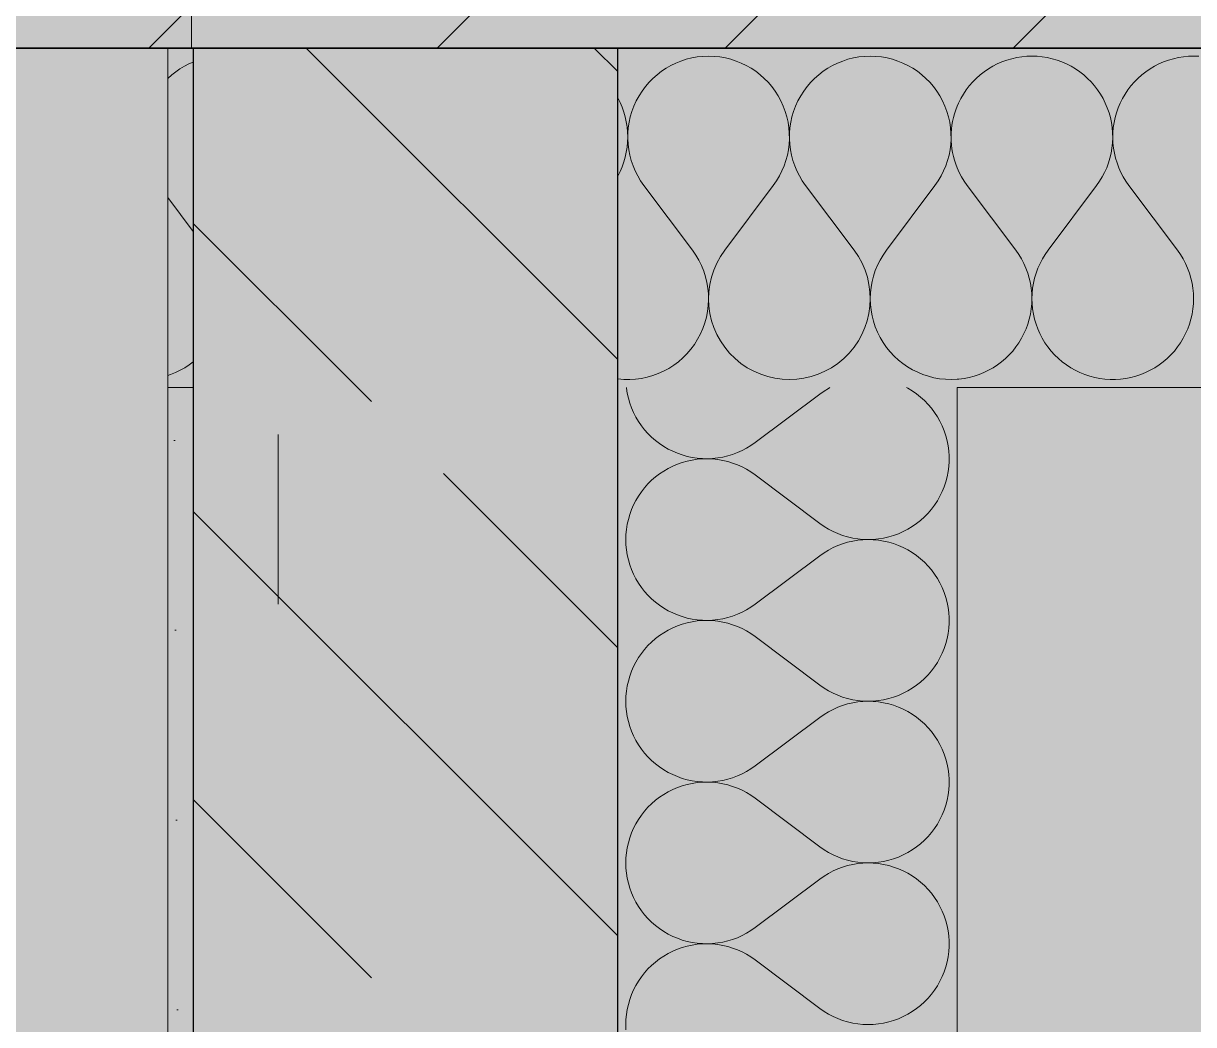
# Model space of a CAD drawing. Header units: metres. Extents: x 101 to 346, y 66 to 213.
# Drawn here: x 123.837 to 124.527, y 84.352 to 84.941 of the extents above; entities that cross this region are included whole.
import ezdxf

# ---------------------------------------------------------------- set-up
doc = ezdxf.new("R2010")
doc.units = ezdxf.units.M
doc.header["$MEASUREMENT"] = 0
doc.linetypes.add('Strichpunktlinie', pattern=[0.006703, 0.003528, -0.001764, 0, -0.001411])
for name, color, linetype in [('00  Raster', 7, 'Continuous'), ('10  Treppen + Rampen', 7, 'Continuous'), ('10  Wand Massiv', 7, 'Continuous'), ('10  Wand Massiv_Schnittschraffur', 7, 'Continuous'), ('Neubau_10  Treppen + Rampen', 7, 'Continuous')]:
    doc.layers.add(name, color=color, linetype=linetype)
pattern_1 = [(135, (13.479, 22.35165), (0.16970563, 0.16970563), []), (135, (13.39415, 22.2668), (0.16970563, 0.16970563), [0.18, -0.06])]
pattern_2 = [(45, (13.479, 22.35165), (-0.16970563, 0.16970563), []), (45, (13.39415, 22.4365), (-0.16970563, 0.16970563), [0.18, -0.06])]

# ---------------------------------------------------------------- blocks, each defined once
blk = doc.blocks.new('*X3', base_point=(96.21547, 47.27398))
at = {"layer": '10  Wand Massiv_Schnittschraffur', "color": 98, "linetype": 'Continuous', "lineweight": 13, "ltscale": 1000, "true_color": 0x000100}
for p, q in [((124.19247, 84.72689), (124.1925, 84.72659)), ((124.1925, 84.72659), (124.19298, 84.72362)), ((124.31152, 84.72642), (124.30891, 84.72483)), ((124.31242, 84.72689), (124.31152, 84.72642)), ((124.3583, 84.7265), (124.35754, 84.72689)), ((124.36091, 84.72492), (124.3583, 84.7265)), ((124.19298, 84.72362), (124.19364, 84.72068)), ((124.19364, 84.72068), (124.19448, 84.71779)), ((124.30641, 84.72308), (124.26831, 84.6945)), ((124.30891, 84.72483), (124.30641, 84.72308)), ((124.36342, 84.72317), (124.36091, 84.72492)), ((124.36581, 84.72127), (124.36342, 84.72317)), ((124.36808, 84.71922), (124.36581, 84.72127)), ((124.19448, 84.71779), (124.19551, 84.71495)), ((124.19551, 84.71495), (124.19672, 84.71219)), ((124.3702, 84.71702), (124.36808, 84.71922)), ((124.37219, 84.7147), (124.3702, 84.71702)), ((124.37402, 84.71225), (124.37219, 84.7147)), ((124.19672, 84.71219), (124.19809, 84.70951)), ((124.19809, 84.70951), (124.19963, 84.70693)), ((124.19963, 84.70693), (124.20134, 84.70444)), ((124.37569, 84.70969), (124.37402, 84.71225)), ((124.37719, 84.70703), (124.37569, 84.70969)), ((124.37851, 84.70428), (124.37719, 84.70703)), ((124.20134, 84.70444), (124.20319, 84.70207)), ((124.20319, 84.70207), (124.2052, 84.69982)), ((124.2052, 84.69982), (124.20734, 84.6977)), ((124.37966, 84.70144), (124.37851, 84.70428)), ((124.38063, 84.69854), (124.37966, 84.70144)), ((124.20734, 84.6977), (124.20961, 84.69572)), ((124.20961, 84.69572), (124.212, 84.69389)), ((124.212, 84.69389), (124.2145, 84.69222)), ((124.2145, 84.69222), (124.21711, 84.6907)), ((124.26328, 84.6912), (124.26585, 84.69277)), ((124.26585, 84.69277), (124.26831, 84.6945)), ((124.3814, 84.69559), (124.38063, 84.69854)), ((124.38199, 84.69259), (124.3814, 84.69559)), ((124.38238, 84.68956), (124.38199, 84.69259)), ((124.21711, 84.6907), (124.2198, 84.68936)), ((124.2198, 84.68936), (124.22258, 84.68818)), ((124.22258, 84.68818), (124.22542, 84.68719)), ((124.22542, 84.68719), (124.22832, 84.68637)), ((124.22832, 84.68637), (124.23126, 84.68574)), ((124.23126, 84.68574), (124.23424, 84.6853)), ((124.23424, 84.6853), (124.23725, 84.68505)), ((124.23725, 84.68492), (124.23424, 84.68466)), ((124.23725, 84.68505), (124.24026, 84.68498)), ((124.24026, 84.68498), (124.23725, 84.68492)), ((124.24026, 84.68498), (124.24327, 84.68511)), ((124.24327, 84.68485), (124.24026, 84.68498)), ((124.24327, 84.68511), (124.24626, 84.68543)), ((124.24626, 84.68543), (124.24923, 84.68594)), ((124.24923, 84.68594), (124.25216, 84.68663)), ((124.25216, 84.68663), (124.25504, 84.68751)), ((124.25504, 84.68751), (124.25786, 84.68856)), ((124.25786, 84.68856), (124.26061, 84.6898)), ((124.26061, 84.6898), (124.26328, 84.6912)), ((124.38257, 84.68651), (124.38238, 84.68956)), ((124.38257, 84.68345), (124.38257, 84.68651)), ((124.21711, 84.67926), (124.2145, 84.67774)), ((124.2198, 84.68061), (124.21711, 84.67926)), ((124.22258, 84.68178), (124.2198, 84.68061)), ((124.22542, 84.68278), (124.22258, 84.68178)), ((124.22832, 84.68359), (124.22542, 84.68278)), ((124.23126, 84.68422), (124.22832, 84.68359)), ((124.23424, 84.68466), (124.23126, 84.68422)), ((124.24626, 84.68453), (124.24327, 84.68485)), ((124.24923, 84.68403), (124.24626, 84.68453)), ((124.25216, 84.68333), (124.24923, 84.68403)), ((124.25504, 84.68245), (124.25216, 84.68333)), ((124.25786, 84.6814), (124.25504, 84.68245)), ((124.26061, 84.68016), (124.25786, 84.6814)), ((124.26328, 84.67876), (124.26061, 84.68016)), ((124.26585, 84.67719), (124.26328, 84.67876)), ((124.38199, 84.67737), (124.38238, 84.6804)), ((124.38238, 84.6804), (124.38257, 84.68345)), ((124.20734, 84.67226), (124.2052, 84.67014)), ((124.20961, 84.67424), (124.20734, 84.67226)), ((124.212, 84.67607), (124.20961, 84.67424)), ((124.2145, 84.67774), (124.212, 84.67607)), ((124.26831, 84.67546), (124.26585, 84.67719)), ((124.30641, 84.64689), (124.26831, 84.67546)), ((124.37966, 84.66852), (124.38063, 84.67142)), ((124.38063, 84.67142), (124.3814, 84.67437)), ((124.3814, 84.67437), (124.38199, 84.67737)), ((124.20134, 84.66552), (124.19963, 84.66303)), ((124.20319, 84.66789), (124.20134, 84.66552)), ((124.2052, 84.67014), (124.20319, 84.66789)), ((124.37719, 84.66293), (124.37851, 84.66569)), ((124.37851, 84.66569), (124.37966, 84.66852)), ((124.19672, 84.65777), (124.19551, 84.65501)), ((124.19809, 84.66045), (124.19672, 84.65777)), ((124.19963, 84.66303), (124.19809, 84.66045)), ((124.37219, 84.65526), (124.37402, 84.65771)), ((124.37402, 84.65771), (124.37569, 84.66027)), ((124.37569, 84.66027), (124.37719, 84.66293)), ((124.19448, 84.65217), (124.19364, 84.64928)), ((124.19551, 84.65501), (124.19448, 84.65217)), ((124.36581, 84.64869), (124.36808, 84.65075)), ((124.36808, 84.65075), (124.3702, 84.65294)), ((124.3702, 84.65294), (124.37219, 84.65526)), ((124.19298, 84.64635), (124.1925, 84.64337)), ((124.19364, 84.64928), (124.19298, 84.64635)), ((124.30641, 84.64689), (124.30891, 84.64513)), ((124.30891, 84.64513), (124.31152, 84.64354)), ((124.31152, 84.64354), (124.31423, 84.64212)), ((124.3583, 84.64346), (124.36091, 84.64504)), ((124.36091, 84.64504), (124.36342, 84.64679)), ((124.36342, 84.64679), (124.36581, 84.64869)), ((124.19222, 84.64037), (124.19212, 84.63736)), ((124.19212, 84.63736), (124.19222, 84.63435)), ((124.1925, 84.64337), (124.19222, 84.64037)), ((124.31423, 84.64212), (124.31702, 84.64088)), ((124.31702, 84.64088), (124.31988, 84.63982)), ((124.31988, 84.63982), (124.32281, 84.63894)), ((124.32281, 84.63894), (124.32579, 84.63826)), ((124.32579, 84.63826), (124.3288, 84.63776)), ((124.3288, 84.63696), (124.32579, 84.63647)), ((124.3288, 84.63776), (124.33184, 84.63746)), ((124.33184, 84.63726), (124.3288, 84.63696)), ((124.33184, 84.63746), (124.3349, 84.63736)), ((124.3349, 84.63736), (124.33184, 84.63726)), ((124.3349, 84.63736), (124.33795, 84.63745)), ((124.33795, 84.63727), (124.3349, 84.63736)), ((124.33795, 84.63745), (124.341, 84.63774)), ((124.341, 84.63698), (124.33795, 84.63727)), ((124.341, 84.63774), (124.34401, 84.63823)), ((124.34401, 84.6365), (124.341, 84.63698)), ((124.34401, 84.63823), (124.34699, 84.6389)), ((124.34699, 84.6389), (124.34992, 84.63977)), ((124.34992, 84.63977), (124.35279, 84.64082)), ((124.35279, 84.64082), (124.35559, 84.64205)), ((124.35559, 84.64205), (124.3583, 84.64346)), ((124.19222, 84.63435), (124.1925, 84.63135)), ((124.1925, 84.63135), (124.19298, 84.62838)), ((124.31152, 84.63118), (124.30891, 84.62959)), ((124.31423, 84.6326), (124.31152, 84.63118)), ((124.31702, 84.63384), (124.31423, 84.6326)), ((124.31988, 84.63491), (124.31702, 84.63384)), ((124.32281, 84.63578), (124.31988, 84.63491)), ((124.32579, 84.63647), (124.32281, 84.63578)), ((124.34699, 84.63582), (124.34401, 84.6365)), ((124.34992, 84.63496), (124.34699, 84.63582)), ((124.35279, 84.6339), (124.34992, 84.63496)), ((124.35559, 84.63267), (124.35279, 84.6339)), ((124.3583, 84.63126), (124.35559, 84.63267)), ((124.36091, 84.62968), (124.3583, 84.63126)), ((124.19298, 84.62838), (124.19364, 84.62544)), ((124.19364, 84.62544), (124.19448, 84.62255)), ((124.30641, 84.62784), (124.26831, 84.59927)), ((124.30891, 84.62959), (124.30641, 84.62784)), ((124.36342, 84.62793), (124.36091, 84.62968)), ((124.36581, 84.62603), (124.36342, 84.62793)), ((124.36808, 84.62398), (124.36581, 84.62603)), ((124.3702, 84.62178), (124.36808, 84.62398)), ((124.19448, 84.62255), (124.19551, 84.61972)), ((124.19551, 84.61972), (124.19672, 84.61696)), ((124.19672, 84.61696), (124.19809, 84.61428)), ((124.37219, 84.61946), (124.3702, 84.62178)), ((124.37402, 84.61701), (124.37219, 84.61946)), ((124.37569, 84.61445), (124.37402, 84.61701)), ((124.19809, 84.61428), (124.19963, 84.61169)), ((124.19963, 84.61169), (124.20134, 84.60921)), ((124.20134, 84.60921), (124.20319, 84.60683)), ((124.37719, 84.61179), (124.37569, 84.61445)), ((124.37851, 84.60904), (124.37719, 84.61179)), ((124.20319, 84.60683), (124.2052, 84.60458)), ((124.2052, 84.60458), (124.20734, 84.60247)), ((124.20734, 84.60247), (124.20961, 84.60049)), ((124.37966, 84.60621), (124.37851, 84.60904)), ((124.38063, 84.60331), (124.37966, 84.60621)), ((124.3814, 84.60035), (124.38063, 84.60331)), ((124.20961, 84.60049), (124.212, 84.59866)), ((124.212, 84.59866), (124.2145, 84.59698)), ((124.2145, 84.59698), (124.21711, 84.59546)), ((124.21711, 84.59546), (124.2198, 84.59412)), ((124.26061, 84.59456), (124.26328, 84.59597)), ((124.26328, 84.59597), (124.26585, 84.59754)), ((124.26585, 84.59754), (124.26831, 84.59927)), ((124.38199, 84.59735), (124.3814, 84.60035)), ((124.38238, 84.59432), (124.38199, 84.59735)), ((124.2198, 84.59412), (124.22258, 84.59294)), ((124.22258, 84.59294), (124.22542, 84.59195)), ((124.22542, 84.59195), (124.22832, 84.59113)), ((124.22832, 84.59113), (124.23126, 84.5905)), ((124.23126, 84.58898), (124.22832, 84.58835)), ((124.23126, 84.5905), (124.23424, 84.59006)), ((124.23424, 84.58942), (124.23126, 84.58898)), ((124.23424, 84.59006), (124.23725, 84.58981)), ((124.23725, 84.58968), (124.23424, 84.58942)), ((124.23725, 84.58981), (124.24026, 84.58975)), ((124.24026, 84.58974), (124.23725, 84.58968)), ((124.24026, 84.58975), (124.24327, 84.58987)), ((124.24327, 84.58961), (124.24026, 84.58974)), ((124.24327, 84.58987), (124.24626, 84.59019)), ((124.24626, 84.58929), (124.24327, 84.58961)), ((124.24626, 84.59019), (124.24923, 84.5907)), ((124.24923, 84.58879), (124.24626, 84.58929)), ((124.24923, 84.5907), (124.25216, 84.59139)), ((124.25216, 84.58809), (124.24923, 84.58879)), ((124.25216, 84.59139), (124.25504, 84.59227)), ((124.25504, 84.59227), (124.25786, 84.59333)), ((124.25786, 84.59333), (124.26061, 84.59456)), ((124.38257, 84.59127), (124.38238, 84.59432)), ((124.38257, 84.58821), (124.38257, 84.59127)), ((124.2145, 84.58251), (124.212, 84.58083)), ((124.21711, 84.58402), (124.2145, 84.58251)), ((124.2198, 84.58537), (124.21711, 84.58402)), ((124.22258, 84.58654), (124.2198, 84.58537)), ((124.22542, 84.58754), (124.22258, 84.58654)), ((124.22832, 84.58835), (124.22542, 84.58754)), ((124.25504, 84.58722), (124.25216, 84.58809)), ((124.25786, 84.58616), (124.25504, 84.58722)), ((124.26061, 84.58492), (124.25786, 84.58616)), ((124.26328, 84.58352), (124.26061, 84.58492)), ((124.26585, 84.58195), (124.26328, 84.58352)), ((124.26831, 84.58022), (124.26585, 84.58195)), ((124.3814, 84.57914), (124.38199, 84.58213)), ((124.38199, 84.58213), (124.38238, 84.58517)), ((124.38238, 84.58517), (124.38257, 84.58821)), ((124.2052, 84.5749), (124.20319, 84.57265)), ((124.20734, 84.57702), (124.2052, 84.5749)), ((124.20961, 84.579), (124.20734, 84.57702)), ((124.212, 84.58083), (124.20961, 84.579)), ((124.30641, 84.55165), (124.26831, 84.58022)), ((124.37966, 84.57328), (124.38063, 84.57618)), ((124.38063, 84.57618), (124.3814, 84.57914)), ((124.19963, 84.5678), (124.19809, 84.56521)), ((124.20134, 84.57028), (124.19963, 84.5678)), ((124.20319, 84.57265), (124.20134, 84.57028)), ((124.37719, 84.5677), (124.37851, 84.57045)), ((124.37851, 84.57045), (124.37966, 84.57328)), ((124.19672, 84.56253), (124.19551, 84.55977)), ((124.19809, 84.56521), (124.19672, 84.56253)), ((124.37219, 84.56003), (124.37402, 84.56247)), ((124.37402, 84.56247), (124.37569, 84.56503)), ((124.37569, 84.56503), (124.37719, 84.5677)), ((124.19364, 84.55405), (124.19298, 84.55111)), ((124.19448, 84.55694), (124.19364, 84.55405)), ((124.19551, 84.55977), (124.19448, 84.55694)), ((124.36581, 84.55345), (124.36808, 84.55551)), ((124.36808, 84.55551), (124.3702, 84.5577)), ((124.3702, 84.5577), (124.37219, 84.56003)), ((124.1925, 84.54813), (124.19222, 84.54513)), ((124.19298, 84.55111), (124.1925, 84.54813)), ((124.30641, 84.55165), (124.30891, 84.54989)), ((124.30891, 84.54989), (124.31152, 84.5483)), ((124.31152, 84.5483), (124.31423, 84.54688)), ((124.35559, 84.54681), (124.3583, 84.54822)), ((124.3583, 84.54822), (124.36091, 84.54981)), ((124.36091, 84.54981), (124.36342, 84.55155)), ((124.36342, 84.55155), (124.36581, 84.55345)), ((124.19222, 84.54513), (124.19212, 84.54212)), ((124.19212, 84.54212), (124.19222, 84.53911)), ((124.31423, 84.54688), (124.31702, 84.54564)), ((124.31702, 84.54564), (124.31988, 84.54458)), ((124.31988, 84.54458), (124.32281, 84.5437)), ((124.32281, 84.54054), (124.31988, 84.53967)), ((124.32281, 84.5437), (124.32579, 84.54302)), ((124.32579, 84.54123), (124.32281, 84.54054)), ((124.32579, 84.54302), (124.3288, 84.54253)), ((124.3288, 84.54172), (124.32579, 84.54123)), ((124.3288, 84.54253), (124.33184, 84.54223)), ((124.33184, 84.54202), (124.3288, 84.54172)), ((124.33184, 84.54223), (124.3349, 84.54212)), ((124.3349, 84.54212), (124.33184, 84.54202)), ((124.3349, 84.54212), (124.33795, 84.54222)), ((124.33795, 84.54203), (124.3349, 84.54212)), ((124.33795, 84.54222), (124.341, 84.54251)), ((124.341, 84.54174), (124.33795, 84.54203)), ((124.341, 84.54251), (124.34401, 84.54299)), ((124.34401, 84.54126), (124.341, 84.54174)), ((124.34401, 84.54299), (124.34699, 84.54366)), ((124.34699, 84.54058), (124.34401, 84.54126)), ((124.34699, 84.54366), (124.34992, 84.54453)), ((124.34992, 84.53972), (124.34699, 84.54058)), ((124.34992, 84.54453), (124.35279, 84.54558)), ((124.35279, 84.54558), (124.35559, 84.54681)), ((124.19222, 84.53911), (124.1925, 84.53611)), ((124.1925, 84.53611), (124.19298, 84.53314)), ((124.30891, 84.53435), (124.30641, 84.5326)), ((124.31152, 84.53594), (124.30891, 84.53435)), ((124.31423, 84.53736), (124.31152, 84.53594)), ((124.31702, 84.53861), (124.31423, 84.53736)), ((124.31988, 84.53967), (124.31702, 84.53861)), ((124.35279, 84.53867), (124.34992, 84.53972)), ((124.35559, 84.53743), (124.35279, 84.53867)), ((124.3583, 84.53602), (124.35559, 84.53743)), ((124.36091, 84.53444), (124.3583, 84.53602)), ((124.36342, 84.5327), (124.36091, 84.53444)), ((124.19298, 84.53314), (124.19364, 84.5302)), ((124.19364, 84.5302), (124.19448, 84.52731)), ((124.19448, 84.52731), (124.19551, 84.52448)), ((124.30641, 84.5326), (124.26831, 84.50403)), ((124.36581, 84.53079), (124.36342, 84.5327)), ((124.36808, 84.52874), (124.36581, 84.53079)), ((124.3702, 84.52655), (124.36808, 84.52874)), ((124.37219, 84.52422), (124.3702, 84.52655)), ((124.19551, 84.52448), (124.19672, 84.52172)), ((124.19672, 84.52172), (124.19809, 84.51904)), ((124.37402, 84.52177), (124.37219, 84.52422)), ((124.37569, 84.51921), (124.37402, 84.52177)), ((124.19809, 84.51904), (124.19963, 84.51645)), ((124.19963, 84.51645), (124.20134, 84.51397)), ((124.20134, 84.51397), (124.20319, 84.5116)), ((124.37719, 84.51655), (124.37569, 84.51921)), ((124.37851, 84.5138), (124.37719, 84.51655)), ((124.37966, 84.51097), (124.37851, 84.5138)), ((124.20319, 84.5116), (124.2052, 84.50935)), ((124.2052, 84.50935), (124.20734, 84.50723)), ((124.20734, 84.50723), (124.20961, 84.50525)), ((124.38063, 84.50807), (124.37966, 84.51097)), ((124.3814, 84.50511), (124.38063, 84.50807)), ((124.20961, 84.50525), (124.212, 84.50342)), ((124.212, 84.50342), (124.2145, 84.50174)), ((124.2145, 84.50174), (124.21711, 84.50023)), ((124.21711, 84.50023), (124.2198, 84.49888)), ((124.2198, 84.49888), (124.22258, 84.49771)), ((124.25786, 84.49809), (124.26061, 84.49932)), ((124.26061, 84.49932), (124.26328, 84.50073)), ((124.26328, 84.50073), (124.26585, 84.5023)), ((124.26585, 84.5023), (124.26831, 84.50403)), ((124.38199, 84.50211), (124.3814, 84.50511)), ((124.38238, 84.49908), (124.38199, 84.50211)), ((124.38257, 84.49603), (124.38238, 84.49908)), ((124.22258, 84.49771), (124.22542, 84.49671)), ((124.22542, 84.4923), (124.22258, 84.4913)), ((124.22542, 84.49671), (124.22832, 84.49589)), ((124.22832, 84.49311), (124.22542, 84.4923)), ((124.22832, 84.49589), (124.23126, 84.49526)), ((124.23126, 84.49374), (124.22832, 84.49311)), ((124.23126, 84.49526), (124.23424, 84.49482)), ((124.23424, 84.49419), (124.23126, 84.49374)), ((124.23424, 84.49482), (124.23725, 84.49457)), ((124.23725, 84.49444), (124.23424, 84.49419)), ((124.23725, 84.49457), (124.24026, 84.49451)), ((124.24026, 84.4945), (124.23725, 84.49444)), ((124.24026, 84.49451), (124.24327, 84.49464)), ((124.24327, 84.49437), (124.24026, 84.4945)), ((124.24327, 84.49464), (124.24626, 84.49495)), ((124.24626, 84.49406), (124.24327, 84.49437)), ((124.24626, 84.49495), (124.24923, 84.49546)), ((124.24923, 84.49355), (124.24626, 84.49406)), ((124.24923, 84.49546), (124.25216, 84.49615)), ((124.25216, 84.49286), (124.24923, 84.49355)), ((124.25216, 84.49615), (124.25504, 84.49703)), ((124.25504, 84.49198), (124.25216, 84.49286)), ((124.25504, 84.49703), (124.25786, 84.49809)), ((124.25786, 84.49092), (124.25504, 84.49198)), ((124.38238, 84.48993), (124.38257, 84.49298)), ((124.38257, 84.49298), (124.38257, 84.49603)), ((124.212, 84.48559), (124.20961, 84.48376)), ((124.2145, 84.48727), (124.212, 84.48559)), ((124.21711, 84.48878), (124.2145, 84.48727)), ((124.2198, 84.49013), (124.21711, 84.48878)), ((124.22258, 84.4913), (124.2198, 84.49013)), ((124.26061, 84.48969), (124.25786, 84.49092)), ((124.26328, 84.48828), (124.26061, 84.48969)), ((124.26585, 84.48671), (124.26328, 84.48828)), ((124.26831, 84.48498), (124.26585, 84.48671)), ((124.3814, 84.4839), (124.38199, 84.4869)), ((124.38199, 84.4869), (124.38238, 84.48993)), ((124.2052, 84.47966), (124.20319, 84.47741)), ((124.20734, 84.48178), (124.2052, 84.47966)), ((124.20961, 84.48376), (124.20734, 84.48178)), ((124.30641, 84.45641), (124.26831, 84.48498)), ((124.37966, 84.47804), (124.38063, 84.48094)), ((124.38063, 84.48094), (124.3814, 84.4839)), ((124.19963, 84.47256), (124.19809, 84.46997)), ((124.20134, 84.47504), (124.19963, 84.47256)), ((124.20319, 84.47741), (124.20134, 84.47504)), ((124.37569, 84.4698), (124.37719, 84.47246)), ((124.37719, 84.47246), (124.37851, 84.47521)), ((124.37851, 84.47521), (124.37966, 84.47804)), ((124.19551, 84.46453), (124.19448, 84.4617)), ((124.19672, 84.46729), (124.19551, 84.46453)), ((124.19809, 84.46997), (124.19672, 84.46729)), ((124.3702, 84.46246), (124.37219, 84.46479)), ((124.37219, 84.46479), (124.37402, 84.46724)), ((124.37402, 84.46724), (124.37569, 84.4698)), ((124.19364, 84.45881), (124.19298, 84.45587)), ((124.19448, 84.4617), (124.19364, 84.45881)), ((124.36342, 84.45631), (124.36581, 84.45822)), ((124.36581, 84.45822), (124.36808, 84.46027)), ((124.36808, 84.46027), (124.3702, 84.46246)), ((124.1925, 84.45289), (124.19222, 84.4499)), ((124.19298, 84.45587), (124.1925, 84.45289)), ((124.30641, 84.45641), (124.30891, 84.45466)), ((124.30891, 84.45466), (124.31152, 84.45307)), ((124.31152, 84.45307), (124.31423, 84.45165)), ((124.31423, 84.45165), (124.31702, 84.4504)), ((124.35279, 84.45034), (124.35559, 84.45158)), ((124.35559, 84.45158), (124.3583, 84.45299)), ((124.3583, 84.45299), (124.36091, 84.45457)), ((124.36091, 84.45457), (124.36342, 84.45631)), ((124.19222, 84.4499), (124.19212, 84.44689)), ((124.19212, 84.44689), (124.19222, 84.44387)), ((124.19222, 84.44387), (124.1925, 84.44088)), ((124.31702, 84.4504), (124.31988, 84.44934)), ((124.31988, 84.44443), (124.31702, 84.44337)), ((124.31988, 84.44934), (124.32281, 84.44847)), ((124.32281, 84.4453), (124.31988, 84.44443)), ((124.32281, 84.44847), (124.32579, 84.44778)), ((124.32579, 84.44599), (124.32281, 84.4453)), ((124.32579, 84.44778), (124.3288, 84.44729)), ((124.3288, 84.44648), (124.32579, 84.44599)), ((124.3288, 84.44729), (124.33184, 84.44699)), ((124.33184, 84.44678), (124.3288, 84.44648)), ((124.33184, 84.44699), (124.3349, 84.44689)), ((124.3349, 84.44689), (124.33184, 84.44678)), ((124.3349, 84.44689), (124.33795, 84.44698)), ((124.33795, 84.44679), (124.3349, 84.44689)), ((124.33795, 84.44698), (124.341, 84.44727)), ((124.341, 84.4465), (124.33795, 84.44679)), ((124.341, 84.44727), (124.34401, 84.44775)), ((124.34401, 84.44602), (124.341, 84.4465)), ((124.34401, 84.44775), (124.34699, 84.44843)), ((124.34699, 84.44534), (124.34401, 84.44602)), ((124.34699, 84.44843), (124.34992, 84.44929)), ((124.34992, 84.44448), (124.34699, 84.44534)), ((124.34992, 84.44929), (124.35279, 84.45034)), ((124.35279, 84.44343), (124.34992, 84.44448)), ((124.1925, 84.44088), (124.19298, 84.4379)), ((124.19298, 84.4379), (124.19364, 84.43496)), ((124.30641, 84.43736), (124.26831, 84.40879)), ((124.30891, 84.43912), (124.30641, 84.43736)), ((124.31152, 84.44071), (124.30891, 84.43912)), ((124.31423, 84.44213), (124.31152, 84.44071)), ((124.31702, 84.44337), (124.31423, 84.44213)), ((124.35559, 84.44219), (124.35279, 84.44343)), ((124.3583, 84.44078), (124.35559, 84.44219)), ((124.36091, 84.4392), (124.3583, 84.44078)), ((124.36342, 84.43746), (124.36091, 84.4392)), ((124.36581, 84.43555), (124.36342, 84.43746)), ((124.19364, 84.43496), (124.19448, 84.43207)), ((124.19448, 84.43207), (124.19551, 84.42924)), ((124.36808, 84.4335), (124.36581, 84.43555)), ((124.3702, 84.43131), (124.36808, 84.4335)), ((124.37219, 84.42898), (124.3702, 84.43131)), ((124.19551, 84.42924), (124.19672, 84.42648)), ((124.19672, 84.42648), (124.19809, 84.4238)), ((124.19809, 84.4238), (124.19963, 84.42121)), ((124.37402, 84.42654), (124.37219, 84.42898)), ((124.37569, 84.42398), (124.37402, 84.42654)), ((124.37719, 84.42131), (124.37569, 84.42398)), ((124.19963, 84.42121), (124.20134, 84.41873)), ((124.20134, 84.41873), (124.20319, 84.41636)), ((124.20319, 84.41636), (124.2052, 84.41411)), ((124.37851, 84.41856), (124.37719, 84.42131)), ((124.37966, 84.41573), (124.37851, 84.41856)), ((124.2052, 84.41411), (124.20734, 84.41199)), ((124.20734, 84.41199), (124.20961, 84.41001)), ((124.20961, 84.41001), (124.212, 84.40818)), ((124.38063, 84.41283), (124.37966, 84.41573)), ((124.3814, 84.40987), (124.38063, 84.41283)), ((124.38199, 84.40687), (124.3814, 84.40987)), ((124.212, 84.40818), (124.2145, 84.4065)), ((124.2145, 84.4065), (124.21711, 84.40499)), ((124.21711, 84.40499), (124.2198, 84.40364)), ((124.2198, 84.40364), (124.22258, 84.40247)), ((124.22258, 84.40247), (124.22542, 84.40147)), ((124.25504, 84.40179), (124.25786, 84.40285)), ((124.25786, 84.40285), (124.26061, 84.40408)), ((124.26061, 84.40408), (124.26328, 84.40549)), ((124.26328, 84.40549), (124.26585, 84.40706)), ((124.26585, 84.40706), (124.26831, 84.40879)), ((124.38238, 84.40384), (124.38199, 84.40687)), ((124.38257, 84.40079), (124.38238, 84.40384)), ((124.22258, 84.39607), (124.2198, 84.39489)), ((124.22542, 84.39706), (124.22258, 84.39607)), ((124.22542, 84.40147), (124.22832, 84.40066)), ((124.22832, 84.39788), (124.22542, 84.39706)), ((124.22832, 84.40066), (124.23126, 84.40003)), ((124.23126, 84.39851), (124.22832, 84.39788)), ((124.23126, 84.40003), (124.23424, 84.39958)), ((124.23424, 84.39895), (124.23126, 84.39851)), ((124.23424, 84.39958), (124.23725, 84.39933)), ((124.23725, 84.3992), (124.23424, 84.39895)), ((124.23725, 84.39933), (124.24026, 84.39927)), ((124.24026, 84.39926), (124.23725, 84.3992)), ((124.24026, 84.39927), (124.24327, 84.3994)), ((124.24327, 84.39914), (124.24026, 84.39926)), ((124.24327, 84.3994), (124.24626, 84.39972)), ((124.24626, 84.39882), (124.24327, 84.39914)), ((124.24626, 84.39972), (124.24923, 84.40022)), ((124.24923, 84.39831), (124.24626, 84.39882)), ((124.24923, 84.40022), (124.25216, 84.40092)), ((124.25216, 84.39762), (124.24923, 84.39831)), ((124.25216, 84.40092), (124.25504, 84.40179)), ((124.25504, 84.39674), (124.25216, 84.39762)), ((124.25786, 84.39568), (124.25504, 84.39674)), ((124.26061, 84.39445), (124.25786, 84.39568)), ((124.38238, 84.39469), (124.38257, 84.39774)), ((124.38257, 84.39774), (124.38257, 84.40079)), ((124.20961, 84.38852), (124.20734, 84.38654)), ((124.212, 84.39035), (124.20961, 84.38852)), ((124.2145, 84.39203), (124.212, 84.39035)), ((124.21711, 84.39354), (124.2145, 84.39203)), ((124.2198, 84.39489), (124.21711, 84.39354)), ((124.26328, 84.39304), (124.26061, 84.39445)), ((124.26585, 84.39147), (124.26328, 84.39304)), ((124.26831, 84.38974), (124.26585, 84.39147)), ((124.30641, 84.36117), (124.26831, 84.38974)), ((124.38063, 84.3857), (124.3814, 84.38866)), ((124.3814, 84.38866), (124.38199, 84.39166)), ((124.38199, 84.39166), (124.38238, 84.39469)), ((124.20319, 84.38218), (124.20134, 84.3798)), ((124.2052, 84.38443), (124.20319, 84.38218)), ((124.20734, 84.38654), (124.2052, 84.38443)), ((124.37851, 84.37997), (124.37966, 84.3828)), ((124.37966, 84.3828), (124.38063, 84.3857)), ((124.19809, 84.37473), (124.19672, 84.37205)), ((124.19963, 84.37732), (124.19809, 84.37473)), ((124.20134, 84.3798), (124.19963, 84.37732)), ((124.37569, 84.37456), (124.37719, 84.37722)), ((124.37719, 84.37722), (124.37851, 84.37997)), ((124.19551, 84.36929), (124.19448, 84.36646)), ((124.19672, 84.37205), (124.19551, 84.36929)), ((124.3702, 84.36722), (124.37219, 84.36955)), ((124.37219, 84.36955), (124.37402, 84.372)), ((124.37402, 84.372), (124.37569, 84.37456)), ((124.19364, 84.36357), (124.19298, 84.36063)), ((124.19448, 84.36646), (124.19364, 84.36357)), ((124.30641, 84.36117), (124.30891, 84.35942)), ((124.36091, 84.35933), (124.36342, 84.36108)), ((124.36342, 84.36108), (124.36581, 84.36298)), ((124.36581, 84.36298), (124.36808, 84.36503)), ((124.36808, 84.36503), (124.3702, 84.36722)), ((124.19222, 84.35466), (124.19212, 84.35165)), ((124.1925, 84.35766), (124.19222, 84.35466)), ((124.19298, 84.36063), (124.1925, 84.35766)), ((124.30891, 84.35942), (124.31152, 84.35783)), ((124.31152, 84.35783), (124.31423, 84.35641)), ((124.31423, 84.35641), (124.31702, 84.35516)), ((124.31702, 84.35516), (124.31988, 84.3541)), ((124.31988, 84.3541), (124.32281, 84.35323)), ((124.34699, 84.35319), (124.34992, 84.35405)), ((124.34992, 84.35405), (124.35279, 84.3551)), ((124.35279, 84.3551), (124.35559, 84.35634)), ((124.35559, 84.35634), (124.3583, 84.35775)), ((124.3583, 84.35775), (124.36091, 84.35933)), ((124.19212, 84.35165), (124.19222, 84.34864)), ((124.32281, 84.35323), (124.32579, 84.35254)), ((124.32579, 84.35254), (124.3288, 84.35205)), ((124.3288, 84.35205), (124.33184, 84.35175)), ((124.33184, 84.35175), (124.3349, 84.35165)), ((124.3349, 84.35165), (124.33795, 84.35174)), ((124.33795, 84.35174), (124.341, 84.35203)), ((124.341, 84.35203), (124.34401, 84.35251)), ((124.34401, 84.35251), (124.34699, 84.35319))]:
    blk.add_line(p, q, dxfattribs=at)
blk = doc.blocks.new('*X9', base_point=(96.21547, 47.27398))
at = {"layer": '10  Wand Massiv_Schnittschraffur', "color": 98, "linetype": 'Continuous', "lineweight": 13, "ltscale": 1000, "true_color": 0x000100}
for p, q in [((123.92703, 84.91291), (123.92466, 84.91106)), ((123.92952, 84.91462), (123.92703, 84.91291)), ((123.9321, 84.91616), (123.92952, 84.91462)), ((123.93478, 84.91754), (123.9321, 84.91616)), ((123.93736, 84.91866), (123.93478, 84.91754)), ((123.92241, 84.90905), (123.92236, 84.909)), ((123.92466, 84.91106), (123.92241, 84.90905)), ((123.93736, 84.81892), (123.92236, 84.83892)), ((123.93228, 84.73857), (123.93484, 84.74023)), ((123.93484, 84.74023), (123.93729, 84.74206)), ((123.93729, 84.74206), (123.93736, 84.74213)), ((123.92236, 84.73403), (123.92403, 84.73459)), ((123.92403, 84.73459), (123.92686, 84.73574)), ((123.92686, 84.73574), (123.92962, 84.73706)), ((123.92962, 84.73706), (123.93228, 84.73857))]:
    blk.add_line(p, q, dxfattribs=at)
blk = doc.blocks.new('*X10', base_point=(96.21547, 47.27398))
at = {"layer": '10  Wand Massiv_Schnittschraffur', "color": 98, "linetype": 'Continuous', "lineweight": 13, "ltscale": 1000, "true_color": 0x000100}
for p, q in [((124.23138, 84.80784), (124.20281, 84.84594)), ((124.25043, 84.80784), (124.279, 84.84594)), ((124.32662, 84.80784), (124.29805, 84.84594)), ((124.34566, 84.80784), (124.37424, 84.84594))]:
    blk.add_line(p, q, dxfattribs=at)
for centre, start, end in [((124.2409, 84.87451), 90, 216.8699), ((124.2409, 84.87451), 323.1301, 90), ((124.33614, 84.87451), 90, 216.8699), ((124.33614, 84.87451), 323.1301, 90), ((124.14566, 84.87451), 331.11455, 28.88545), ((124.43138, 84.87451), 157.57997, 202.42003), ((124.19328, 84.77927), 262.85315, 36.8699), ((124.28852, 84.77927), 143.1301, 36.8699), ((124.38376, 84.77927), 143.1301, 274.33496)]:
    blk.add_arc(centre, 0.04762, start, end, dxfattribs=at)
blk = doc.blocks.new('*X11', base_point=(96.21547, 47.27398))
at = {"layer": '10  Wand Massiv_Schnittschraffur', "color": 98, "linetype": 'Continuous', "lineweight": 13, "ltscale": 1000, "true_color": 0x000100}
for p, q in [((124.41657, 84.91977), (124.41373, 84.91874)), ((124.41946, 84.92061), (124.41657, 84.91977)), ((124.4224, 84.92127), (124.41946, 84.92061)), ((124.42537, 84.92175), (124.4224, 84.92127)), ((124.42837, 84.92203), (124.42537, 84.92175)), ((124.43138, 84.92213), (124.42837, 84.92203)), ((124.43439, 84.92203), (124.43138, 84.92213)), ((124.43739, 84.92175), (124.43439, 84.92203)), ((124.44036, 84.92127), (124.43739, 84.92175)), ((124.4433, 84.92061), (124.44036, 84.92127)), ((124.44619, 84.91977), (124.4433, 84.92061)), ((124.44902, 84.91874), (124.44619, 84.91977)), ((124.5118, 84.91977), (124.50897, 84.91874)), ((124.51469, 84.92061), (124.5118, 84.91977)), ((124.51763, 84.92127), (124.51469, 84.92061)), ((124.52061, 84.92175), (124.51763, 84.92127)), ((124.52361, 84.92203), (124.52061, 84.92175)), ((124.52662, 84.92213), (124.52361, 84.92203)), ((124.52963, 84.92203), (124.52662, 84.92213)), ((124.40322, 84.91291), (124.40085, 84.91106)), ((124.40571, 84.91462), (124.40322, 84.91291)), ((124.40829, 84.91616), (124.40571, 84.91462)), ((124.41097, 84.91754), (124.40829, 84.91616)), ((124.41373, 84.91874), (124.41097, 84.91754)), ((124.45179, 84.91754), (124.44902, 84.91874)), ((124.45446, 84.91616), (124.45179, 84.91754)), ((124.45705, 84.91462), (124.45446, 84.91616)), ((124.45954, 84.91291), (124.45705, 84.91462)), ((124.46191, 84.91106), (124.45954, 84.91291)), ((124.49846, 84.91291), (124.49609, 84.91106)), ((124.50094, 84.91462), (124.49846, 84.91291)), ((124.50353, 84.91616), (124.50094, 84.91462)), ((124.50621, 84.91754), (124.50353, 84.91616)), ((124.50897, 84.91874), (124.50621, 84.91754)), ((124.39648, 84.90691), (124.3945, 84.90464)), ((124.3986, 84.90905), (124.39648, 84.90691)), ((124.40085, 84.91106), (124.3986, 84.90905)), ((124.46416, 84.90905), (124.46191, 84.91106)), ((124.46628, 84.90691), (124.46416, 84.90905)), ((124.46825, 84.90464), (124.46628, 84.90691)), ((124.49172, 84.90691), (124.48974, 84.90464)), ((124.49384, 84.90905), (124.49172, 84.90691)), ((124.49609, 84.91106), (124.49384, 84.90905)), ((124.391, 84.89975), (124.38948, 84.89714)), ((124.39267, 84.90225), (124.391, 84.89975)), ((124.3945, 84.90464), (124.39267, 84.90225)), ((124.47009, 84.90225), (124.46825, 84.90464)), ((124.47176, 84.89975), (124.47009, 84.90225)), ((124.47328, 84.89714), (124.47176, 84.89975)), ((124.48624, 84.89975), (124.48472, 84.89714)), ((124.48791, 84.90225), (124.48624, 84.89975)), ((124.48974, 84.90464), (124.48791, 84.90225)), ((124.38814, 84.89445), (124.38736, 84.89262)), ((124.38948, 84.89714), (124.38814, 84.89445)), ((124.47462, 84.89445), (124.47328, 84.89714)), ((124.4758, 84.89167), (124.47462, 84.89445)), ((124.48337, 84.89445), (124.4822, 84.89167)), ((124.48472, 84.89714), (124.48337, 84.89445)), ((124.47679, 84.88883), (124.4758, 84.89167)), ((124.47761, 84.88593), (124.47679, 84.88883)), ((124.47824, 84.88299), (124.47761, 84.88593)), ((124.48039, 84.88593), (124.47976, 84.88299)), ((124.4812, 84.88883), (124.48039, 84.88593)), ((124.4822, 84.89167), (124.4812, 84.88883)), ((124.47868, 84.88001), (124.47824, 84.88299)), ((124.47893, 84.87701), (124.47868, 84.88001)), ((124.47932, 84.88001), (124.47906, 84.87701)), ((124.47976, 84.88299), (124.47932, 84.88001)), ((124.47887, 84.87098), (124.479, 84.87399)), ((124.479, 84.87399), (124.47893, 84.87701)), ((124.47906, 84.87701), (124.479, 84.87399)), ((124.479, 84.87399), (124.47913, 84.87098)), ((124.47735, 84.86209), (124.47804, 84.86502)), ((124.47804, 84.86502), (124.47855, 84.86799)), ((124.47855, 84.86799), (124.47887, 84.87098)), ((124.47913, 84.87098), (124.47945, 84.86799)), ((124.47945, 84.86799), (124.47995, 84.86502)), ((124.47995, 84.86502), (124.48065, 84.86209)), ((124.47541, 84.85639), (124.47647, 84.85921)), ((124.47647, 84.85921), (124.47735, 84.86209)), ((124.48065, 84.86209), (124.48152, 84.85921)), ((124.48152, 84.85921), (124.48258, 84.85639)), ((124.38736, 84.85635), (124.38858, 84.85364)), ((124.38858, 84.85364), (124.38998, 84.85097)), ((124.38998, 84.85097), (124.39155, 84.8484)), ((124.4712, 84.8484), (124.47278, 84.85097)), ((124.47278, 84.85097), (124.47418, 84.85364)), ((124.47418, 84.85364), (124.47541, 84.85639)), ((124.48258, 84.85639), (124.48382, 84.85364)), ((124.48382, 84.85364), (124.48522, 84.85097)), ((124.48522, 84.85097), (124.48679, 84.8484)), ((124.39155, 84.8484), (124.39328, 84.84594)), ((124.42186, 84.80784), (124.39328, 84.84594)), ((124.4409, 84.80784), (124.46947, 84.84594)), ((124.46947, 84.84594), (124.4712, 84.8484)), ((124.48679, 84.8484), (124.48852, 84.84594)), ((124.51709, 84.80784), (124.48852, 84.84594)), ((124.42361, 84.80534), (124.42186, 84.80784)), ((124.4252, 84.80273), (124.42361, 84.80534)), ((124.42662, 84.80003), (124.4252, 84.80273)), ((124.43756, 84.80273), (124.43614, 84.80003)), ((124.43915, 84.80534), (124.43756, 84.80273)), ((124.4409, 84.80784), (124.43915, 84.80534)), ((124.51885, 84.80534), (124.51709, 84.80784)), ((124.52044, 84.80273), (124.51885, 84.80534)), ((124.52186, 84.80003), (124.52044, 84.80273)), ((124.42786, 84.79723), (124.42662, 84.80003)), ((124.42892, 84.79437), (124.42786, 84.79723)), ((124.4349, 84.79723), (124.43384, 84.79437)), ((124.43614, 84.80003), (124.4349, 84.79723)), ((124.5231, 84.79723), (124.52186, 84.80003)), ((124.52416, 84.79437), (124.5231, 84.79723)), ((124.4298, 84.79144), (124.42892, 84.79437)), ((124.43048, 84.78846), (124.4298, 84.79144)), ((124.43098, 84.78545), (124.43048, 84.78846)), ((124.43227, 84.78846), (124.43178, 84.78545)), ((124.43296, 84.79144), (124.43227, 84.78846)), ((124.43384, 84.79437), (124.43296, 84.79144)), ((124.52504, 84.79144), (124.52416, 84.79437)), ((124.52572, 84.78846), (124.52504, 84.79144)), ((124.52622, 84.78545), (124.52572, 84.78846)), ((124.43128, 84.78241), (124.43098, 84.78545)), ((124.43138, 84.77935), (124.43128, 84.78241)), ((124.43148, 84.78241), (124.43138, 84.77935)), ((124.43178, 84.78545), (124.43148, 84.78241)), ((124.52651, 84.78241), (124.52622, 84.78545)), ((124.52662, 84.77935), (124.52651, 84.78241)), ((124.431, 84.77326), (124.43129, 84.7763)), ((124.43129, 84.7763), (124.43138, 84.77935)), ((124.43138, 84.77935), (124.43147, 84.7763)), ((124.43147, 84.7763), (124.43176, 84.77326)), ((124.52624, 84.77326), (124.52652, 84.7763)), ((124.52652, 84.7763), (124.52662, 84.77935)), ((124.42984, 84.76726), (124.43051, 84.77024)), ((124.43051, 84.77024), (124.431, 84.77326)), ((124.43176, 84.77326), (124.43224, 84.77024)), ((124.43224, 84.77024), (124.43292, 84.76726)), ((124.52508, 84.76726), (124.52575, 84.77024)), ((124.52575, 84.77024), (124.52624, 84.77326)), ((124.42669, 84.75866), (124.42792, 84.76146)), ((124.42792, 84.76146), (124.42897, 84.76433)), ((124.42897, 84.76433), (124.42984, 84.76726)), ((124.43292, 84.76726), (124.43379, 84.76433)), ((124.43379, 84.76433), (124.43484, 84.76146)), ((124.43484, 84.76146), (124.43607, 84.75866)), ((124.52193, 84.75866), (124.52316, 84.76146)), ((124.52316, 84.76146), (124.52421, 84.76433)), ((124.52421, 84.76433), (124.52508, 84.76726)), ((124.4237, 84.75334), (124.42528, 84.75595)), ((124.42528, 84.75595), (124.42669, 84.75866)), ((124.43607, 84.75866), (124.43748, 84.75595)), ((124.43748, 84.75595), (124.43906, 84.75334)), ((124.51893, 84.75334), (124.52052, 84.75595)), ((124.52052, 84.75595), (124.52193, 84.75866)), ((124.418, 84.74617), (124.42005, 84.74844)), ((124.42005, 84.74844), (124.42195, 84.75083)), ((124.42195, 84.75083), (124.4237, 84.75334)), ((124.43906, 84.75334), (124.44081, 84.75083)), ((124.44081, 84.75083), (124.44271, 84.74844)), ((124.44271, 84.74844), (124.44476, 84.74617)), ((124.51323, 84.74617), (124.51529, 84.74844)), ((124.51529, 84.74844), (124.51719, 84.75083)), ((124.51719, 84.75083), (124.51893, 84.75334)), ((124.40847, 84.73857), (124.41103, 84.74023)), ((124.41103, 84.74023), (124.41348, 84.74206)), ((124.41348, 84.74206), (124.4158, 84.74405)), ((124.4158, 84.74405), (124.418, 84.74617)), ((124.44476, 84.74617), (124.44696, 84.74405)), ((124.44696, 84.74405), (124.44928, 84.74206)), ((124.44928, 84.74206), (124.45173, 84.74023)), ((124.45173, 84.74023), (124.45429, 84.73857)), ((124.50371, 84.73857), (124.50627, 84.74023)), ((124.50627, 84.74023), (124.50871, 84.74206)), ((124.50871, 84.74206), (124.51104, 84.74405)), ((124.51104, 84.74405), (124.51323, 84.74617)), ((124.39437, 84.73285), (124.39732, 84.73363)), ((124.39732, 84.73363), (124.40022, 84.73459)), ((124.40022, 84.73459), (124.40305, 84.73574)), ((124.40305, 84.73574), (124.40581, 84.73706)), ((124.40581, 84.73706), (124.40847, 84.73857)), ((124.45429, 84.73857), (124.45695, 84.73706)), ((124.45695, 84.73706), (124.4597, 84.73574)), ((124.4597, 84.73574), (124.46254, 84.73459)), ((124.46254, 84.73459), (124.46544, 84.73363)), ((124.46544, 84.73363), (124.46839, 84.73285)), ((124.48961, 84.73285), (124.49256, 84.73363)), ((124.49256, 84.73363), (124.49546, 84.73459)), ((124.49546, 84.73459), (124.49829, 84.73574)), ((124.49829, 84.73574), (124.50105, 84.73706)), ((124.50105, 84.73706), (124.50371, 84.73857)), ((124.38736, 84.73181), (124.38834, 84.73187)), ((124.38834, 84.73187), (124.39137, 84.73227)), ((124.39137, 84.73227), (124.39437, 84.73285)), ((124.46839, 84.73285), (124.47139, 84.73227)), ((124.47139, 84.73227), (124.47442, 84.73187)), ((124.47442, 84.73187), (124.47747, 84.73168)), ((124.47747, 84.73168), (124.48053, 84.73168)), ((124.48053, 84.73168), (124.48358, 84.73187)), ((124.48358, 84.73187), (124.48661, 84.73227)), ((124.48661, 84.73227), (124.48961, 84.73285))]:
    blk.add_line(p, q, dxfattribs=at)

msp = doc.modelspace()

# ---------------------------------------------------------------- hatches: boundary and pattern name
at = {"layer": '10  Wand Massiv_Schnittschraffur', "linetype": 'Continuous', "lineweight": 0, "true_color": 0xffffff}
for points in [[(121.95537, 84.92689), (123.93631, 84.92689), (123.93631, 85.17689), (121.95537, 85.17689)], [(123.93736, 85.17689), (123.92236, 85.17689), (123.92236, 84.92689), (123.93736, 84.92689)], [(124.18736, 85.17689), (123.93736, 85.17689), (123.93736, 84.92689), (124.18736, 84.92689)], [(124.18736, 84.92689), (127.40537, 84.92689), (127.40537, 85.17689), (124.18736, 85.17689)], [(124.18736, 84.92689), (123.93736, 84.92689), (123.93736, 84.72689), (124.18736, 84.72689)], [(123.93736, 82.27689), (123.93736, 84.72689), (123.92236, 84.72689), (123.92236, 82.27689)], [(124.18736, 82.27689), (124.18736, 84.72689), (123.93736, 84.72689), (123.93736, 82.27689)]]:
    msp.add_hatch(color=7, dxfattribs=at).paths.add_polyline_path(points)
at = {"layer": '10  Wand Massiv_Schnittschraffur', "linetype": 'Continuous', "lineweight": 13, "true_color": 0x000100}
h = msp.add_hatch(dxfattribs=at)
h.set_pattern_fill('Beton__Stahlbeton_0008', color=98, style=0, pattern_type=2)
h.set_pattern_definition([(225, (13.479, 22.35165), (-0.16970563, 0.16970563), []), (225, (13.56385, 22.2668), (-0.16970563, 0.16970563), [0.18, -0.06])])
h.paths.add_polyline_path([(121.95537, 84.92689), (123.93631, 84.92689), (123.93631, 85.17689), (121.95537, 85.17689)])
h = msp.add_hatch(dxfattribs=at)
h.set_pattern_fill('Beton__Stahlbeton_0008', color=98, style=0, pattern_type=2)
h.set_pattern_definition(pattern_2)
h.paths.add_polyline_path([(123.93736, 85.17689), (123.92236, 85.17689), (123.92236, 84.92689), (123.93736, 84.92689)])
h = msp.add_hatch(dxfattribs=at)
h.set_pattern_fill('Beton__Stahlbeton_0008', color=98, style=0, pattern_type=2)
h.set_pattern_definition(pattern_2)
h.paths.add_polyline_path([(124.18736, 85.17689), (123.93736, 85.17689), (123.93736, 84.92689), (124.18736, 84.92689)])
h = msp.add_hatch(dxfattribs=at)
h.set_pattern_fill('Beton__Stahlbeton_0008', color=98, style=0, pattern_type=2)
h.set_pattern_definition(pattern_2)
h.paths.add_polyline_path([(124.18736, 84.92689), (127.40537, 84.92689), (127.40537, 85.17689), (124.18736, 85.17689)])
h = msp.add_hatch(dxfattribs=at)
h.set_pattern_fill('Beton__Stahlbeton_0008', color=98, style=0, pattern_type=2)
h.set_pattern_definition(pattern_1)
h.paths.add_polyline_path([(124.18736, 84.92689), (123.93736, 84.92689), (123.93736, 84.72689), (124.18736, 84.72689)])
h = msp.add_hatch(dxfattribs=at)
h.set_pattern_fill('Gips_0008', color=98, style=0, pattern_type=2)
h.set_pattern_definition([(26.86749, (13.479, 22.351647), (-0.022596431, 0.044602705), [0, -0.05])])
h.paths.add_polyline_path([(123.93736, 82.27689), (123.93736, 84.72689), (123.92236, 84.72689), (123.92236, 82.27689)])
h = msp.add_hatch(dxfattribs=at)
h.set_pattern_fill('Beton__Stahlbeton_0008', color=98, style=0, pattern_type=2)
h.set_pattern_definition(pattern_1)
h.paths.add_polyline_path([(124.18736, 82.27689), (124.18736, 84.72689), (123.93736, 84.72689), (123.93736, 82.27689)])
at = {"layer": 'Neubau_10  Treppen + Rampen', "linetype": 'Continuous', "lineweight": 0, "true_color": 0x8f8f8f}
msp.add_hatch(color=252, dxfattribs=at).paths.add_polyline_path([(117.82, 84.92689), (117.81999, 79.30724), (124.53727, 79.30724), (124.53728, 84.92689)])

# ---------------------------------------------------------------- linework, layer by layer
at = {"layer": '00  Raster', "color": 7, "linetype": 'Strichpunktlinie', "lineweight": 13, "ltscale": 1000}
msp.add_line((123.98736, 79.30724), (123.98736, 102.97689), dxfattribs=at)
at = {"layer": '10  Wand Massiv', "color": 7, "linetype": 'Continuous', "lineweight": 25, "ltscale": 1000}
for p, q in [((123.92236, 84.92689), (123.93736, 84.92689)), ((123.93736, 84.92689), (123.93736, 84.72689)), ((123.93736, 84.92689), (123.93736, 84.72689)), ((124.18736, 84.72689), (124.18736, 84.92689)), ((124.18736, 84.72689), (124.18736, 84.92689)), ((124.18736, 84.92689), (127.40537, 84.92689)), ((123.93736, 84.72689), (123.93736, 82.27689)), ((124.18736, 82.27689), (124.18736, 84.72689))]:
    msp.add_line(p, q, dxfattribs=at)
at = {"layer": '10  Wand Massiv', "color": 7, "linetype": 'Continuous', "lineweight": 18, "ltscale": 1000, "flags": 128}
msp.add_lwpolyline([(123.93631, 85.17689), (123.93631, 84.92689)], dxfattribs=at)
at = {"layer": '10  Wand Massiv', "color": 7, "linetype": 'Continuous', "lineweight": 35, "ltscale": 1000, "flags": 128}
msp.add_lwpolyline([(121.8874, 84.92689), (123.93631, 84.92689)], dxfattribs=at)
at = {"layer": '10  Wand Massiv', "color": 7, "linetype": 'Continuous', "lineweight": 13, "ltscale": 1000, "flags": 128}
for points in [[(123.92236, 84.72689), (123.92236, 84.92689)], [(123.92236, 84.72689), (123.92236, 82.27689)], [(123.92236, 84.72689), (123.93736, 84.72689)], [(124.38736, 82.01189), (124.38736, 84.72689)], [(124.38736, 84.72689), (127.40537, 84.72689)]]:
    msp.add_lwpolyline(points, dxfattribs=at)
at = {"layer": 'Neubau_10  Treppen + Rampen', "color": 8, "linetype": 'Continuous', "lineweight": 35, "ltscale": 1000, "flags": 128}
msp.add_lwpolyline([(124.53727, 79.30724), (124.53728, 84.92689), (117.82, 84.9269), (117.81999, 79.30724)], dxfattribs=at)

# ---------------------------------------------------------------- block references
at = {"layer": '10  Treppen + Rampen', "color": 7, "linetype": 'Continuous', "lineweight": 13, "ltscale": 1000}
for name in ['*X10', '*X11', '*X9', '*X3']:
    msp.add_blockref(name, (96.21547, 47.27398), dxfattribs=at)

doc.saveas('drawing.dxf')
